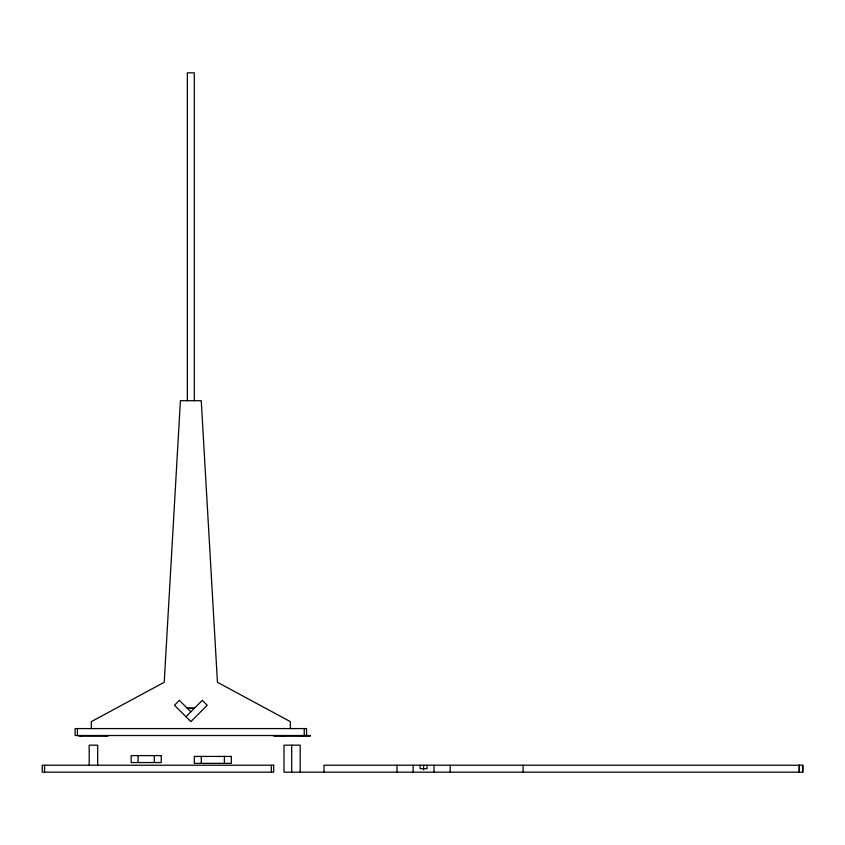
<?xml version="1.0" encoding="UTF-8"?>
<svg xmlns="http://www.w3.org/2000/svg" width="845" height="845" viewBox="0 0 845 845"><rect width="100%" height="100%" fill="white"/><g stroke="black" fill="none" stroke-linecap="round" stroke-linejoin="round"><path stroke-width="1.27" d="M300.186 772.161L300.186 745.163L283.983 745.163L283.983 772.161L802.75 772.161L802.75 765.221L324.058 765.221L324.058 772.161M185.921 716.729L202.293 700.357L207.194 705.269L190.833 721.63L174.471 705.269L179.372 700.357L190.833 711.817M187.358 708.131L194.308 708.131M187.358 708.342L194.308 708.342M802.75 765.221L802.75 772.161M523.097 765.221L523.097 772.161M450.195 765.221L450.195 772.161M433.992 765.221L433.992 772.161M427.042 765.221L427.042 768.696L420.102 768.696L420.102 765.221M423.577 765.221L423.577 769.848M413.163 765.221L413.163 772.161M396.96 765.221L396.96 772.161M308.098 735.52L308.098 736.101M306.555 735.52L306.555 728.58L75.11 728.58L75.11 735.52L310.411 735.52L310.411 736.101L273.769 736.101L273.769 735.52M304.242 728.58L304.242 735.52M302.69 735.52L302.69 736.101M300.376 735.52L300.376 736.101M291.705 745.163L291.705 772.161M290.353 728.58L290.353 721.63L217.45 682.285L201.247 400.71L180.418 400.71L164.215 682.285L91.313 721.63L91.313 728.58M283.793 735.52L283.793 736.101M281.48 735.52L281.48 736.101M276.083 735.52L276.083 736.101M271.372 765.221L271.372 772.161M224.39 756.423L224.39 763.362M201.247 756.423L201.247 763.362M194.308 400.71L194.308 72.839L187.358 72.839L187.358 400.71M154.286 755.599L154.286 762.549M138.084 755.599L138.084 762.549M107.896 735.52L107.896 736.101L78.965 736.101L78.965 735.52M105.583 735.52L105.583 736.101M97.682 765.412L97.682 745.163L89.19 745.163L89.19 765.412M81.289 735.52L81.289 736.101M77.423 728.58L77.423 735.52M44.563 765.221L44.563 772.161M799.275 765.221L799.275 772.161L799.275 765.221M161.226 755.599L131.144 755.599L131.144 762.549L161.226 762.549L161.226 755.599M231.34 756.423L194.308 756.423L194.308 763.362L231.34 763.362L231.34 756.423M273.685 765.221L42.25 765.221L42.25 772.161L273.685 772.161L273.685 765.221"/></g></svg>
